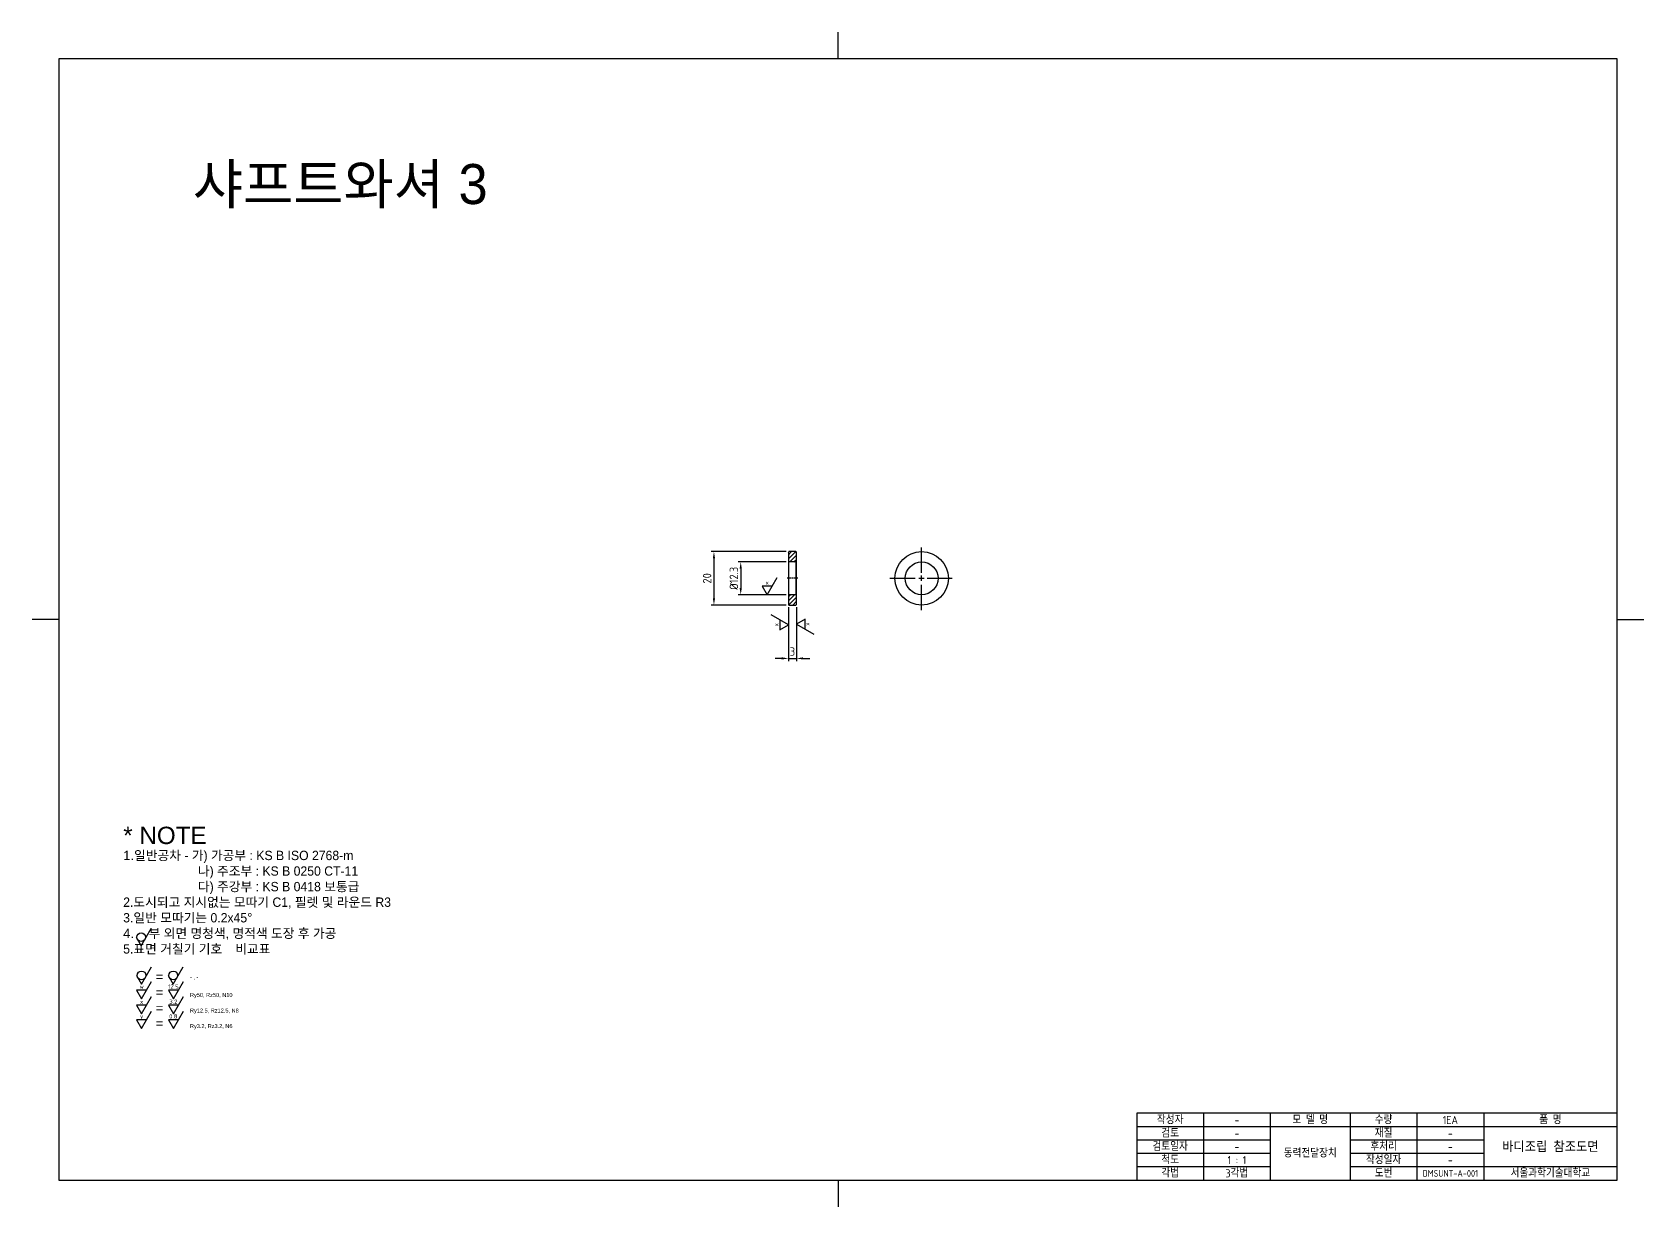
# Model space of a CAD drawing. Header units: millimetres. Extents: x 0 to 1832, y -442 to 895.
# Drawn here: x 1228 to 1832, y -442 to -2 of the extents above; entities that cross this region are included whole.
import ezdxf
from ezdxf.enums import TextEntityAlignment as Align

# ---------------------------------------------------------------- set-up
doc = ezdxf.new("R2010")
doc.units = ezdxf.units.MM
doc.linetypes.add('CENTER', pattern=[50.8, 31.75, -6.35, 6.35, -6.35])
doc.linetypes.add('CENTER2', pattern=[28.575, 19.05, -3.175, 3.175, -3.175])
for name, color, linetype in [('1점쇄선', 1, 'CENTER'), ('가는선', 1, 'Continuous'), ('문자', 2, 'Continuous'), ('외형선', 3, 'Continuous'), ('윤곽선', 4, 'Continuous'), ('치수문자', 2, 'Continuous')]:
    doc.layers.add(name, color=color, linetype=linetype)
doc.styles.add('Annotative', font='arial.ttf')
doc.styles.get("Standard").update_dxf_attribs({"font": 'ISOCP.SHX', "bigfont": 'WHGTXT.SHX'})
doc.dimstyles.new('KS', dxfattribs={"dimtxt": 3.15, "dimasz": 2.5, "dimexe": 1, "dimexo": 1, "dimgap": 1, "dimtad": 1, "dimzin": 12, "dimdsep": 46, "dimtxsty": 'Standard', "dimcen": 0, "dimclrd": 1, "dimclre": 1, "dimclrt": 2, "dimadec": 0, "dimazin": 0, "dimtfac": 1, "dimtmove": 0, "dimatfit": 3, "dimfxl": 1, "dimarcsym": 0})

# ---------------------------------------------------------------- blocks, each defined once
blk = doc.blocks.new('표면거칠기2')
at = {"layer": '외형선'}
for p, q in [((24.8, 251.6), (32.3, 238.6)), ((32.3, 238.6), (47.3, 264.6))]:
    blk.add_line(p, q, dxfattribs=at)
blk.add_circle((32.3, 251.6), 6.5, dxfattribs=at)
blk = doc.blocks.new('표면거칠기')
at = {"layer": '외형선'}
for p, q in [((7.5, 0), (-7.5, 0)), ((-7.5, 0), (0, -13)), ((0, -13), (15, 13))]:
    blk.add_line(p, q, dxfattribs=at)
blk.add_attdef('표면거칠기', text='', height=6.5).set_placement((0, 0), align=Align.BOTTOM_CENTER)
blk = doc.blocks.new('*D333')
at = {"layer": 'Defpoints', "color": 0, "ltscale": 0.3, "transparency": 16777216}
for p in [(1511.47, -196.47), (1483.35, -216.47), (1511.47, -216.47)]:
    blk.add_point(p, dxfattribs=at)
at = {"layer": '외형선', "color": 1, "linetype": 'ByBlock', "lineweight": -2, "ltscale": 0.3, "transparency": 16777216}
for p, q in [((1510.47, -196.47), (1482.35, -196.47)), ((1483.35, -198.97), (1483.35, -213.97)), ((1510.47, -216.47), (1482.35, -216.47))]:
    blk.add_line(p, q, dxfattribs=at)
at = {"layer": '외형선', "color": 1, "ltscale": 0.3, "transparency": 16777216}
for points in [[(1482.93, -198.97), (1483.76, -198.97), (1483.35, -196.47)], [(1482.93, -213.97), (1483.76, -213.97), (1483.35, -216.47)]]:
    blk.add_solid(points, dxfattribs=at)
at = {"layer": '외형선', "color": 2, "ltscale": 0.3, "transparency": 16777216, "insert": (1480.77, -206.47), "char_height": 3.15, "attachment_point": 5, "rotation": 90}
blk.add_mtext('20', dxfattribs=at)
blk = doc.blocks.new('*D334')
at = {"layer": 'Defpoints', "color": 0, "ltscale": 0.3, "transparency": 16777216}
for p in [(1511.47, -200.32), (1493.38, -212.62), (1511.47, -212.62)]:
    blk.add_point(p, dxfattribs=at)
at = {"layer": '외형선', "color": 1, "linetype": 'ByBlock', "lineweight": -2, "ltscale": 0.3, "transparency": 16777216}
for p, q in [((1510.47, -200.32), (1492.38, -200.32)), ((1493.38, -202.82), (1493.38, -210.12)), ((1510.47, -212.62), (1492.38, -212.62))]:
    blk.add_line(p, q, dxfattribs=at)
at = {"layer": '외형선', "color": 1, "ltscale": 0.3, "transparency": 16777216}
for points in [[(1492.96, -202.82), (1493.79, -202.82), (1493.38, -200.32)], [(1492.96, -210.12), (1493.79, -210.12), (1493.38, -212.62)]]:
    blk.add_solid(points, dxfattribs=at)
at = {"layer": '외형선', "color": 2, "ltscale": 0.3, "transparency": 16777216, "insert": (1490.8, -206.47), "char_height": 3.15, "attachment_point": 5, "rotation": 90}
blk.add_mtext('%%C12.3', dxfattribs=at)
blk = doc.blocks.new('*D336')
at = {"layer": 'Defpoints', "color": 0, "ltscale": 0.3, "transparency": 16777216}
for p in [(1511.27, -216.27), (1514.27, -216.27), (1514.27, -236.47)]:
    blk.add_point(p, dxfattribs=at)
at = {"layer": '외형선', "color": 1, "linetype": 'ByBlock', "lineweight": -2, "ltscale": 0.3, "transparency": 16777216}
for p, q in [((1511.27, -217.27), (1511.27, -237.47)), ((1514.27, -217.27), (1514.27, -237.47)), ((1508.77, -236.47), (1506.27, -236.47)), ((1511.27, -236.47), (1514.27, -236.47)), ((1516.77, -236.47), (1519.27, -236.47))]:
    blk.add_line(p, q, dxfattribs=at)
at = {"layer": '외형선', "color": 1, "ltscale": 0.3, "transparency": 16777216}
for points in [[(1508.77, -236.06), (1508.77, -236.89), (1511.27, -236.47)], [(1516.77, -236.06), (1516.77, -236.89), (1514.27, -236.47)]]:
    blk.add_solid(points, dxfattribs=at)
at = {"layer": '외형선', "color": 2, "ltscale": 0.3, "transparency": 16777216, "insert": (1512.77, -233.9), "char_height": 3.15, "attachment_point": 5}
blk.add_mtext('3', dxfattribs=at)
blk = doc.blocks.new('*U339')
at = {"layer": '1점쇄선', "color": 0, "linetype": 'CENTER2', "ltscale": 0.5, "transparency": 16777216}
for p, q in [((0, 2), (0, 11.64)), ((-11.93, 0), (-2, 0)), ((2, 0), (11.45, 0)), ((0, -11.92), (0, -2))]:
    blk.add_line(p, q, dxfattribs=at)
at = {"layer": '1점쇄선', "color": 0, "linetype": 'Continuous', "ltscale": 0.5, "transparency": 16777216}
for p, q in [((-1, 0), (1, 0)), ((0, -1), (0, 1))]:
    blk.add_line(p, q, dxfattribs=at)

msp = doc.modelspace()

# ---------------------------------------------------------------- hatches: boundary and pattern name
at = {"layer": '외형선', "ltscale": 0.3}
h = msp.add_hatch(dxfattribs=at)
h.set_pattern_fill('ANSI31', color=1, scale=0.35)
h.set_pattern_definition([(45, (-3134.3244, -468.059), (-0.7857724, 0.7857724), [])])
h.paths.add_polyline_path([(1514.266, -196.668), (1514.066, -196.468), (1511.466, -196.468), (1511.266, -196.668), (1511.266, -200.118), (1511.466, -200.318), (1514.066, -200.318), (1514.266, -200.118)])
h.paths.add_polyline_path([(1511.266, -216.268), (1511.466, -216.468), (1514.066, -216.468), (1514.266, -216.268), (1514.266, -212.818), (1514.066, -212.618), (1511.466, -212.618), (1511.266, -212.818)])

# ---------------------------------------------------------------- linework, layer by layer
at = {"layer": '1점쇄선', "ltscale": 0.05}
msp.add_line((1514.775, -206.468), (1510.848, -206.468), dxfattribs=at)
at = {"layer": '가는선'}
for p, q in [((1666.839, -406.894), (1666.839, -431.894)), ((1691.839, -406.894), (1691.839, -431.894)), ((1721.839, -406.894), (1721.839, -431.894)), ((1746.839, -406.894), (1746.839, -431.894)), ((1771.839, -406.894), (1771.839, -431.894)), ((1821.839, -411.894), (1641.839, -411.894)), ((1691.839, -416.894), (1641.839, -416.894)), ((1691.839, -421.894), (1641.839, -421.894)), ((1771.839, -416.894), (1721.839, -416.894)), ((1771.839, -421.894), (1721.839, -421.894)), ((1691.839, -426.894), (1641.839, -426.894)), ((1821.839, -426.894), (1721.839, -426.894))]:
    msp.add_line(p, q, dxfattribs=at)
at = {"layer": '외형선'}
for p, q in [((1529.839, -11.894), (1529.839, -1.894)), ((1237.839, -221.894), (1227.839, -221.894)), ((1821.839, -221.894), (1831.839, -221.894)), ((1821.839, -406.894), (1641.839, -406.894)), ((1641.839, -406.894), (1641.839, -431.894)), ((1529.839, -431.894), (1529.839, -441.894))]:
    msp.add_line(p, q, dxfattribs=at)
at = {"layer": '외형선', "ltscale": 0.3}
for p, q in [((1511.266, -196.668), (1511.466, -196.468)), ((1511.266, -196.668), (1511.266, -216.268)), ((1514.066, -196.468), (1511.466, -196.468)), ((1514.066, -196.468), (1514.266, -196.668)), ((1514.266, -216.268), (1514.266, -196.668)), ((1511.466, -200.318), (1511.266, -200.118)), ((1514.066, -200.318), (1511.466, -200.318)), ((1511.466, -212.618), (1511.466, -200.318)), ((1514.066, -200.318), (1514.266, -200.118)), ((1514.066, -200.318), (1514.066, -212.618)), ((1511.466, -212.618), (1511.266, -212.818)), ((1511.266, -216.268), (1511.466, -216.468)), ((1514.066, -212.618), (1511.466, -212.618)), ((1511.466, -216.468), (1514.066, -216.468)), ((1514.066, -212.618), (1514.266, -212.818)), ((1514.266, -216.268), (1514.066, -216.468))]:
    msp.add_line(p, q, dxfattribs=at)
for radius in [10, 6.15]:
    msp.add_circle((1561.196, -206.468), radius, dxfattribs=at)
at = {"layer": '윤곽선'}
msp.add_lwpolyline([(1237.839, -431.894), (1821.839, -431.894), (1821.839, -11.894), (1237.839, -11.894)], close=True, dxfattribs=at)

# ---------------------------------------------------------------- block references
at = {"layer": '1점쇄선', "linetype": 'CENTER2', "ltscale": 0.5}
msp.add_blockref('*U339', (1561.196, -206.468), dxfattribs=at)
at = {"layer": '치수문자', "xscale": 0.25, "yscale": 0.25, "zscale": 0.25}
for p, values in [((1503.296, -209.37), {'표면거칠기': 'x'}), ((1268.852, -360.713), {'표면거칠기': 'w'}), ((1280.727, -360.713), {'표면거칠기': '12.5'}), ((1268.852, -366.385), {'표면거칠기': 'x'}), ((1280.727, -366.385), {'표면거칠기': '3.2'}), ((1268.852, -371.843), {'표면거칠기': 'y'}), ((1280.727, -371.843), {'표면거칠기': '0.8'})]:
    msp.add_blockref('표면거칠기', p, dxfattribs=at).add_auto_attribs(values)
for p, rotation in [((1507.997, -223.872), 90), ((1517.514, -223.62), 270)]:
    msp.add_blockref('표면거칠기', p, dxfattribs=dict(at, rotation=rotation)).add_auto_attribs({'표면거칠기': 'x'})
for p in [(1260.556, -403.8), (1260.77, -418.121), (1272.645, -418.121)]:
    msp.add_blockref('표면거칠기2', p, dxfattribs=at)

# ---------------------------------------------------------------- texts
at = {"layer": '문자', "attachment_point": 5}
for s, width, insert, char_height in [('작성자', 25, (1654.339, -409.394), 3), ('-', 25, (1679.339, -409.394), 3), ('모 델 명', 30, (1706.839, -409.394), 3), ('수량', 25, (1734.339, -409.394), 3), ('1EA', 25, (1759.339, -409.394), 3), ('품 명', 50, (1796.839, -409.394), 3), ('검토', 25, (1654.339, -414.394), 3), ('-', 25, (1679.339, -414.394), 3), ('재질', 25, (1734.339, -414.394), 3), ('-', 25, (1759.339, -414.394), 3), ('검토일자', 25, (1654.339, -419.394), 3), ('척도', 25, (1654.339, -424.394), 3), ('-', 25, (1679.339, -419.394), 3), ('동력전달장치', 30, (1706.839, -421.894), 3), ('작성일자', 25, (1734.339, -424.394), 3), ('후처리', 25, (1734.339, -419.394), 3), ('-', 25, (1759.339, -419.394), 3), ('바디조립 참조도면', 50, (1796.839, -419.394), 4), ('각법', 25, (1654.339, -429.394), 3), ('3각법', 25, (1679.339, -429.394), 3), ('1 : 1', 25, (1679.339, -424.394), 3), ('도번', 25, (1734.339, -429.394), 3), ('DMSUNT-A-001', 25, (1759.339, -429.394), 2.5), ('-', 25, (1759.339, -424.394), 3), ('서울과학기술대학교', 50, (1796.839, -429.394), 3)]:
    msp.add_mtext_dynamic_manual_height_columns(s, width=width, gutter_width=15, heights=[0], dxfattribs=dict(at, insert=insert, char_height=char_height))
at = {"layer": '외형선', "insert": (1288.045, -51.264), "char_height": 15, "width": 129.69747, "attachment_point": 1, "style": 'Annotative'}
msp.add_mtext('{\\fGulim|b0|i0|c129|p50;\\C0;\\c16777215;샤프트와셔 3}', dxfattribs=at)
at = {"layer": '치수문자', "attachment_point": 1, "style": 'Annotative'}
for s, insert, char_height, width in [('* NOTE', (1261.934, -299.522), 6.5, 36.45384), ('1.{\\fGulim|b0|i0|c129|p50;일반공차 - 가) 가공부 : KS B ISO 2768-m\\P^I^I나) 주조부 : KS B 0250 CT-11\\P^I^I다) 주강부 : KS B 0418 보통급\\P2.도시되고 지시없는 모따기 C1, 필렛 및 라운드 R3\\P3.일반 모따기는 0.2x45}°\\P4.    {\\fGulim|b0|i0|c129|p50;부 외면 명청색, 명적색 도장 후 가공\\P5.표면 거칠기 기호^I비교표}', (1261.934, -308.534), 3.5, 236.19745), ('- , -\\P{\\H1.66667x; \\P}Ry50, Rz50, N10\\P{\\H1.33333x; \\P}Ry12.5, Rz12.5, N8\\P{\\H1.33333x;\\P}Ry3.2, Rz3.2, N6', (1286.95, -355.137), 1.5, 30.10061)]:
    msp.add_mtext(s, dxfattribs=dict(at, insert=insert, char_height=char_height, width=width))
at = {"layer": '치수문자', "insert": (1274.083, -353.951), "char_height": 3.5, "attachment_point": 1, "style": 'Annotative'}
msp.add_mtext_dynamic_manual_height_columns('=\\P=\\P=\\P=', width=4.52297, gutter_width=32.5, heights=[0], dxfattribs=at)

# ---------------------------------------------------------------- dimensions: what is measured, and where the dimension line sits
at = {"layer": '외형선', "ltscale": 0.3}
dim = msp.add_linear_dim(base=(1483.348, -216.468), p1=(1511.466, -196.468), p2=(1511.466, -216.468), angle=90, dimstyle='KS', override={"dimtix": 1, "dimarcsym": 1}, dxfattribs=at)
dim.commit()
dim.dimension.update_dxf_attribs({"geometry": '*D333', "text_midpoint": (1480.773, -206.468)})
dim = msp.add_linear_dim(base=(1493.375, -212.618), p1=(1511.466, -200.318), p2=(1511.466, -212.618), angle=90, text='%%C<>', dimstyle='KS', override={"dimtix": 1, "dimarcsym": 1}, dxfattribs=at)
dim.commit()
dim.dimension.update_dxf_attribs({"geometry": '*D334', "text_midpoint": (1490.8, -206.468)})
dim = msp.add_linear_dim(base=(1514.266, -236.473), p1=(1511.266, -216.268), p2=(1514.266, -216.268), dimstyle='KS', override={"dimtix": 1, "dimarcsym": 1}, dxfattribs=at)
dim.commit()
dim.dimension.update_dxf_attribs({"geometry": '*D336', "text_midpoint": (1512.766, -233.898)})

doc.saveas('drawing.dxf')
